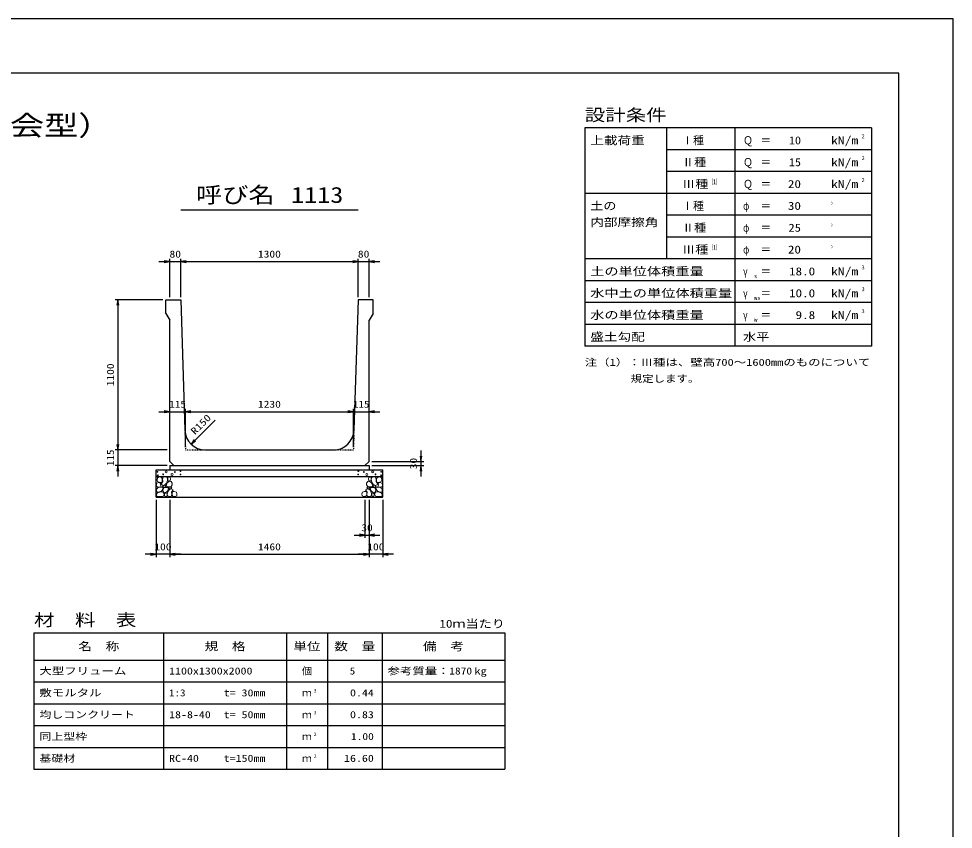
# Model space of a CAD drawing. Units: millimetres at full size. Extents: x 0 to 16820, y 0 to 11880.
# Drawn here: x 9973 to 16820, y 5940 to 11880 of the extents above; entities that cross this region are included whole.
import ezdxf
from ezdxf.enums import TextEntityAlignment as Align

# ---------------------------------------------------------------- set-up
doc = ezdxf.new("R2010")
doc.units = ezdxf.units.MM
doc.linetypes.add('DASHED_SPACED', pattern=[12, 6, -6])
for name, color, linetype, lineweight in [('D-DCR-HCHn', 4, 'Continuous', 9), ('D-MTR-FRAM', 7, 'Continuous', 25), ('D-MTR-LINE', 7, 'Continuous', 25), ('D-STR-DIM', 7, 'Continuous', 25), ('D-STR-STRn', 1, 'Continuous', 25), ('D-TTL', 2, 'Continuous', 25), ('D-TTL-FRAM', 2, 'Continuous', 25), ('D-TTL-LINE', 7, 'Continuous', 25), ('D-TTL-TXT', 7, 'Continuous', 25)]:
    doc.layers.add(name, color=color, linetype=linetype, lineweight=lineweight)
for name, color, linetype in [('D-DOC', 7, 'Continuous'), ('D-MTR', 7, 'Continuous'), ('D-MTR-TXT', 7, 'Continuous')]:
    doc.layers.add(name, color=color, linetype=linetype)
doc.styles.add('ＭＳ ゴシック', font='')
doc.styles.get('ＭＳ ゴシック').set_extended_font_data('MS Gothic')

# ---------------------------------------------------------------- blocks, each defined once
blk = doc.blocks.new('open_arrow')
at = {"color": 0, "linetype": 'Continuous', "lineweight": -2}
blk.add_lwpolyline([(7.5, 1.25), (0, 0), (7.5, -1.25)], dxfattribs=at)

msp = doc.modelspace()

# ---------------------------------------------------------------- linework, layer by layer
at = {"layer": 'D-DCR-HCHn'}
for points in [[(11018.399, 8518.696), (11002.796, 8522.163), (10988.928, 8515.228), (10987.194, 8499.626), (10990.661, 8487.491), (11007.997, 8482.29), (11020.132, 8482.29), (11025.333, 8490.958), (11025.333, 8510.028)], [(11032.267, 8520.429), (11027.067, 8504.827), (11028.8, 8487.491), (11016.665, 8468.421), (11032.267, 8459.753), (11049.603, 8468.421), (11060.005, 8482.29), (11063.472, 8504.827), (11060.005, 8516.962), (11049.603, 8522.163)], [(11061.739, 8478.823), (11053.071, 8458.02), (11060.005, 8449.352), (11080.808, 8449.352), (11089.476, 8452.819), (11098.144, 8464.954), (11098.144, 8475.356), (11089.476, 8489.224), (11079.074, 8490.958)], [(11065.206, 8516.962), (11065.206, 8496.159), (11073.874, 8490.958), (11082.542, 8496.159), (11084.275, 8508.294), (11082.542, 8518.696), (11070.407, 8522.163)], [(12558.261, 8478.823), (12566.929, 8458.02), (12559.995, 8449.352), (12539.192, 8449.352), (12530.524, 8452.819), (12521.856, 8464.954), (12521.856, 8475.356), (12530.524, 8489.224), (12540.926, 8490.958)], [(12554.794, 8516.962), (12554.794, 8496.159), (12546.126, 8490.958), (12537.458, 8496.159), (12535.725, 8508.294), (12537.458, 8518.696), (12549.593, 8522.163)], [(12587.733, 8520.429), (12592.933, 8504.827), (12591.2, 8487.491), (12603.335, 8468.421), (12587.733, 8459.753), (12570.397, 8468.421), (12559.995, 8482.29), (12556.528, 8504.827), (12559.995, 8516.962), (12570.397, 8522.163)], [(12601.601, 8518.696), (12617.204, 8522.163), (12631.072, 8515.228), (12632.806, 8499.626), (12629.339, 8487.491), (12612.003, 8482.29), (12599.868, 8482.29), (12594.667, 8490.958), (12594.667, 8510.028)], [(10985.46, 8475.356), (10980.26, 8459.753), (10987.194, 8449.352), (11004.53, 8447.618), (11016.366, 8452.699), (11011.464, 8464.954), (11014.932, 8471.889), (11007.997, 8478.823), (10997.596, 8482.29)], [(11018.366, 8417.757), (11031.208, 8437.019), (11029.603, 8441.834), (11011.946, 8446.65), (10995.894, 8445.045), (10984.658, 8435.414), (10983.052, 8424.177), (10984.658, 8412.941), (10997.499, 8409.731)], [(11035.735, 8459.753), (11027.067, 8452.819), (11030.534, 8447.618), (11042.669, 8447.618), (11047.87, 8449.352), (11051.337, 8456.286), (11046.136, 8461.487)], [(11063.311, 8417.757), (11071.337, 8437.019), (11064.916, 8445.045), (11045.654, 8445.045), (11037.628, 8441.834), (11029.603, 8430.598), (11029.603, 8420.967), (11037.628, 8408.125), (11047.259, 8406.52)], [(11090.599, 8379.232), (11095.415, 8393.679), (11093.81, 8409.731), (11105.046, 8427.388), (11090.599, 8435.414), (11074.548, 8427.388), (11064.916, 8414.546), (11061.706, 8393.679), (11064.916, 8382.443), (11074.548, 8377.627)], [(11087.389, 8435.414), (11095.415, 8441.834), (11092.204, 8446.65), (11080.968, 8446.65), (11076.153, 8445.045), (11072.942, 8438.624), (11077.758, 8433.808)], [(12529.401, 8379.232), (12524.585, 8393.679), (12526.19, 8409.731), (12514.954, 8427.388), (12529.401, 8435.414), (12545.452, 8427.388), (12555.084, 8414.546), (12558.294, 8393.679), (12555.084, 8382.443), (12545.452, 8377.627)], [(12532.611, 8435.414), (12524.585, 8441.834), (12527.796, 8446.65), (12539.032, 8446.65), (12543.847, 8445.045), (12547.058, 8438.624), (12542.242, 8433.808)], [(12556.689, 8417.757), (12548.663, 8437.019), (12555.084, 8445.045), (12574.346, 8445.045), (12582.372, 8441.834), (12590.397, 8430.598), (12590.397, 8420.967), (12582.372, 8408.125), (12572.741, 8406.52)], [(12584.265, 8459.753), (12592.933, 8452.819), (12589.466, 8447.618), (12577.331, 8447.618), (12572.13, 8449.352), (12568.663, 8456.286), (12573.864, 8461.487)], [(12601.634, 8417.757), (12588.792, 8437.019), (12590.397, 8441.834), (12608.054, 8446.65), (12624.106, 8445.045), (12635.342, 8435.414), (12636.948, 8424.177), (12635.342, 8412.941), (12622.501, 8409.731)], [(12634.54, 8475.356), (12639.74, 8459.753), (12632.806, 8449.352), (12615.47, 8447.618), (12603.634, 8452.699), (12608.536, 8464.954), (12605.068, 8471.889), (12612.003, 8478.823), (12622.404, 8482.29)], [(11024.787, 8377.627), (11036.023, 8382.443), (11039.234, 8398.494), (11032.813, 8409.731), (11021.577, 8412.941), (11007.13, 8411.336), (10991.078, 8404.915), (10983.052, 8395.284), (10983.052, 8384.048), (10987.868, 8377.627), (11007.13, 8379.232)], [(11060.101, 8382.443), (11060.101, 8401.705), (11052.075, 8406.52), (11044.049, 8401.705), (11042.444, 8390.469), (11044.049, 8380.837), (11055.285, 8377.627)], [(11103.441, 8380.837), (11117.887, 8377.627), (11130.729, 8384.048), (11132.334, 8398.494), (11129.124, 8409.731), (11113.072, 8414.546), (11101.836, 8414.546), (11097.02, 8406.52), (11097.02, 8388.863)], [(12516.559, 8380.837), (12502.113, 8377.627), (12489.271, 8384.048), (12487.666, 8398.494), (12490.876, 8409.731), (12506.928, 8414.546), (12518.164, 8414.546), (12522.98, 8406.52), (12522.98, 8388.863)], [(12559.899, 8382.443), (12559.899, 8401.705), (12567.925, 8406.52), (12575.951, 8401.705), (12577.556, 8390.469), (12575.951, 8380.837), (12564.715, 8377.627)], [(12595.213, 8377.627), (12583.977, 8382.443), (12580.766, 8398.494), (12587.187, 8409.731), (12598.423, 8412.941), (12612.87, 8411.336), (12628.922, 8404.915), (12636.948, 8395.284), (12636.948, 8384.048), (12632.132, 8377.627), (12612.87, 8379.232)]]:
    msp.add_lwpolyline(points, close=True, dxfattribs=at)
for centre, radius in [((10990.727, 8558.955), 3), ((11053.336, 8558.955), 7.5), ((11117.708, 8558.164), 3), ((11158.131, 8565.006), 3), ((12461.869, 8565.006), 3), ((12502.292, 8558.164), 3), ((12566.664, 8558.955), 7.5), ((12629.273, 8558.955), 3), ((10991.869, 8533.91), 3), ((11032.292, 8540.752), 3), ((11096.664, 8539.961), 7.5), ((11159.273, 8539.961), 3), ((12460.727, 8539.961), 3), ((12523.336, 8539.961), 7.5), ((12587.708, 8540.752), 3), ((12628.131, 8533.91), 3)]:
    msp.add_circle(centre, radius, dxfattribs=at)
at = {"layer": 'D-MTR-FRAM'}
for p, q in [((10085, 7380), (13535, 7380)), ((10085, 7380), (10085, 6380)), ((13535, 7380), (13535, 6380)), ((10085, 6380), (13535, 6380))]:
    msp.add_line(p, q, dxfattribs=at)
at = {"layer": 'D-MTR-LINE'}
for p, q in [((11035, 7380), (11035, 6380)), ((11935, 7380), (11935, 6380)), ((12235, 7380), (12235, 6380)), ((12635, 7380), (12635, 6380)), ((10085, 7180), (13535, 7180)), ((10085, 7020), (13535, 7020)), ((10085, 6860), (13535, 6860)), ((10085, 6700), (13535, 6700)), ((10085, 6540), (13535, 6540))]:
    msp.add_line(p, q, dxfattribs=at)
at = {"layer": 'D-STR-DIM'}
for p, q in [((11000, 10100), (11240, 10100)), ((11080, 9840), (11080, 10120)), ((11160, 9840), (11160, 10120)), ((11160, 9840), (11160, 10120)), ((11160, 10100), (12460, 10100)), ((12380, 10100), (12620, 10100)), ((12460, 9840), (12460, 10120)), ((12460, 9840), (12460, 10120)), ((12540, 9840), (12540, 10120)), ((11030, 9820), (10680, 9820)), ((10700, 9820), (10700, 8720)), ((11000, 9000), (11275, 9000)), ((11195, 8740), (11195, 9020)), ((11195, 8740), (11195, 9020)), ((11195, 9000), (12425, 9000)), ((12345, 9000), (12620, 9000)), ((12425, 8740), (12425, 9020)), ((12425, 8740), (12425, 9020)), ((11235.937, 8762.261), (11412.714, 8939.037)), ((10700, 8800), (10700, 8525)), ((11060, 8720), (10680, 8720)), ((11060, 8720), (10680, 8720)), ((12920, 8715), (12920, 8525)), ((12560, 8635), (12940, 8635)), ((11060, 8605), (10680, 8605)), ((12560, 8605), (12940, 8605)), ((10980, 8355), (10980, 7935)), ((11080, 8355), (11080, 7935)), ((11080, 8355), (11080, 7935)), ((12510, 8355), (12510, 8075)), ((12540, 8355), (12540, 7935)), ((12540, 8355), (12540, 7935)), ((12540, 8355), (12540, 8075)), ((12640, 8355), (12640, 7935)), ((12430, 8095), (12620, 8095)), ((11160, 7955), (10900, 7955)), ((11080, 7955), (12540, 7955)), ((12720, 7955), (12460, 7955))]:
    msp.add_line(p, q, dxfattribs=at)
at = {"layer": 'D-STR-STRn'}
for p, q in [((11050, 9820), (11160, 9820)), ((11050, 9720), (11050, 9820)), ((11160, 9820), (11190.379, 8865.23)), ((12460, 9820), (12429.621, 8865.23)), ((12570, 9820), (12460, 9820)), ((12570, 9720), (12570, 9820)), ((11050, 9720), (11080, 9670)), ((11080, 8635), (11080, 9670)), ((12570, 9720), (12540, 9670)), ((12540, 8635), (12540, 9670)), ((11340.303, 8720), (12279.697, 8720)), ((11080, 8635), (11110, 8605)), ((12540, 8635), (12510, 8605)), ((10980, 8375), (10980, 8575)), ((10980, 8575), (12640, 8575)), ((11080, 8605), (12540, 8605)), ((11080, 8605), (11080, 8575)), ((12540, 8605), (12540, 8575)), ((12640, 8375), (12640, 8575)), ((10980, 8525), (12640, 8525)), ((10980, 8375), (12640, 8375))]:
    msp.add_line(p, q, dxfattribs=at)
at = {"layer": 'D-STR-STRn', "color": 2, "linetype": 'DASHED_SPACED'}
for p, q in [((11190.379, 8865.23), (11195, 8720)), ((12429.621, 8865.23), (12425, 8720)), ((11195, 8720), (11340.303, 8720)), ((12279.697, 8720), (12425, 8720))]:
    msp.add_line(p, q, dxfattribs=at)
at = {"layer": 'D-STR-STRn'}
for centre, start, end in [((11340.303, 8870), 181.82243, 270), ((12279.697, 8870), 270, 358.17757)]:
    msp.add_arc(centre, 150, start, end, dxfattribs=at)
at = {"layer": 'D-TTL'}
for points in [[(0, 0), (16820, 0), (16820, 11880), (0, 11880)], [(400, 400), (16420, 400), (16420, 11480), (400, 11480)]]:
    msp.add_lwpolyline(points, close=True, dxfattribs=at)
at = {"layer": 'D-TTL-FRAM'}
for p, q in [((16220, 11080), (14120, 11080)), ((14120, 11080), (14120, 9480)), ((16220, 11080), (16220, 9480)), ((16220, 9480), (14120, 9480))]:
    msp.add_line(p, q, dxfattribs=at)
at = {"layer": 'D-TTL-LINE'}
for p, q in [((14720, 11080), (14720, 10120)), ((15220, 11080), (15220, 9480)), ((16220, 10920), (14720, 10920)), ((16220, 10760), (14720, 10760)), ((16220, 10600), (14120, 10600)), ((16220, 10440), (14720, 10440)), ((16220, 10280), (14720, 10280)), ((16220, 10120), (14120, 10120)), ((16220, 9960), (14120, 9960)), ((16220, 9800), (14120, 9800)), ((16220, 9640), (14120, 9640))]:
    msp.add_line(p, q, dxfattribs=at)
at = {"layer": 'D-TTL-TXT'}
msp.add_line((11160, 10480), (12460, 10480), dxfattribs=at)

# ---------------------------------------------------------------- block references
at = {"layer": 'D-STR-DIM', "xscale": 5.33, "yscale": 5.33}
for p, rotation in [((11080, 10100), 180), ((12460, 10100), 180), ((12460, 10100), 180), ((10700, 9820), 270), ((11080, 9000), 180), ((12425, 9000), 180), ((12425, 9000), 180), ((11235.937, 8762.261), 45), ((10700, 8720), 90), ((10700, 8720), 90), ((12920, 8635), 90), ((10700, 8605), 270), ((12920, 8605), 270), ((12510, 8095), 180), ((10980, 7955), 180), ((12540, 7955), 180), ((12540, 7955), 180)]:
    msp.add_blockref('open_arrow', p, dxfattribs=dict(at, rotation=rotation))
for p in [(11160, 10100), (11160, 10100), (12540, 10100), (11195, 9000), (11195, 9000), (12540, 9000), (12540, 8095), (11080, 7955), (11080, 7955), (12640, 7955)]:
    msp.add_blockref('open_arrow', p, dxfattribs=at)

# ---------------------------------------------------------------- texts
at = {"layer": 'D-DOC', "style": 'ＭＳ ゴシック'}
for s, width, p in [('注（1）：Ⅲ種は、壁高700～1600mmのものについて', 1.3, (14120, 9320.667)), ('\u3000\u3000\u3000\u3000規定します。', 1.2, (14120, 9200.667))]:
    msp.add_text(s, height=51.32, dxfattribs=dict(at, width=width)).set_placement(p, align=Align.BOTTOM_LEFT)
at = {"layer": 'D-MTR', "style": 'ＭＳ ゴシック', "width": 1.25}
msp.add_text('材\u3000料\u3000表', height=87.98, dxfattribs=at).set_placement((10085, 7404), align=Align.BOTTOM_LEFT)
at = {"layer": 'D-MTR', "style": 'ＭＳ ゴシック', "width": 1.2}
msp.add_text('10ｍ当たり', height=58.65, dxfattribs=at).set_placement((13535, 7399.333), align=Align.BOTTOM_RIGHT)
at = {"layer": 'D-MTR-TXT', "style": 'ＭＳ ゴシック'}
for s, height, width, p in [('名\u3000称', 58.65, 1.25, (10560, 7280)), ('規\u3000格', 58.65, 1.25, (11485, 7280)), ('単位', 58.65, 1.25, (12085, 7280)), ('数\u3000量', 58.65, 1.25, (12435, 7280)), ('備\u3000考', 58.65, 1.25, (13085, 7280)), ('個', 51.32, 1.1, (12085, 7100))]:
    msp.add_text(s, height=height, dxfattribs=dict(at, width=width)).set_placement(p, align=Align.MIDDLE_CENTER)
for s, width, p in [('大型フリューム', 1.3, (10125, 7100)), ('1100x1300x2000', 1.25, (11075, 7100)), ('参考質量：    kg', 1.3, (12675, 7100)), ('敷モルタル', 1.3, (10125, 6940)), ('1:3', 1.15, (11075, 6940)), ('t= 30mm', 1.25, (11475, 6940)), ('均しコンクリート', 1.25, (10125, 6780)), ('18-8-40', 1.25, (11075, 6780)), ('t= 50mm', 1.25, (11475, 6780)), ('同上型枠', 1.25, (10125, 6620)), ('基礎材', 1.25, (10125, 6460)), ('RC-40', 1.25, (11075, 6460)), ('t=150mm', 1.25, (11475, 6460))]:
    msp.add_text(s, height=51.32, dxfattribs=dict(at, width=width)).set_placement(p, align=Align.MIDDLE_LEFT)
for s, width, p in [('5', 1.15, (12438.553, 7100)), ('1870', 1.2, (13295, 7100)), ('0.44', 1.25, (12575, 6940)), ('0.83', 1.25, (12575, 6780)), ('1.00', 1.2, (12575, 6620)), ('16.60', 1.25, (12575, 6460))]:
    msp.add_text(s, height=51.32, dxfattribs=dict(at, width=width)).set_placement(p, align=Align.MIDDLE_RIGHT)
for p in [(12085, 6940), (12085, 6780), (12085, 6620), (12085, 6460)]:
    msp.add_text('ｍ', height=51.32, dxfattribs=at).set_placement(p, align=Align.MIDDLE_CENTER)
at = {"layer": 'D-MTR-TXT', "style": 'ＭＳ ゴシック', "width": 1.15}
for s, p in [('3', (12135, 6935.333)), ('3', (12135, 6775.333)), ('2', (12135, 6615.333)), ('2', (12135, 6455.333))]:
    msp.add_text(s, height=25.66, dxfattribs=at).set_placement(p, align=Align.BOTTOM_LEFT)
at = {"layer": 'D-STR-DIM', "style": 'ＭＳ ゴシック'}
for s, width, p in [('80', 1.2, (11120, 10155)), ('1300', 1.2, (11810, 10155)), ('80', 1.2, (12500, 10155)), ('115', 1.15, (11137.5, 9055)), ('1230', 1.2, (11810, 9055)), ('115', 1.15, (12482.5, 9055)), ('30', 1.2, (12525, 8150)), ('100', 1.2, (11030, 8010)), ('1460', 1.2, (11810, 8010)), ('100', 1.2, (12590, 8010))]:
    msp.add_text(s, height=51.32, dxfattribs=dict(at, width=width)).set_placement(p, align=Align.MIDDLE_CENTER)
for s, width, p in [('1100', 1.2, (10645, 9270)), ('115', 1.15, (10645, 8662.5)), ('30', 1.2, (12865, 8620))]:
    msp.add_text(s, height=51.32, rotation=90, dxfattribs=dict(at, width=width)).set_placement(p, align=Align.MIDDLE_CENTER)
at = {"layer": 'D-STR-DIM', "style": 'ＭＳ ゴシック', "width": 1.25}
msp.add_text('R150', height=51.32, rotation=45, dxfattribs=at).set_placement((11274.877, 8816.285), align=Align.BOTTOM_LEFT)
at = {"layer": 'D-TTL-TXT', "style": 'ＭＳ ゴシック'}
for s, height, width, p in [('設計条件', 87.98, 1.25, (14120, 11104)), ('上載荷重', 58.65, 1.25, (14160, 10941.333)), ('2', 29.33, 1.15, (16148, 10994.667)), ('Ｑ', 58.65, 0.9, (15280, 10941.333)), ('＝', 58.65, 0.95, (15408, 10941.333)), ('kN/m', 58.65, 1.25, (15924, 10941.333)), ('Ⅱ種', 58.65, 1.1, (14833.333, 10781.333)), ('Ｑ', 58.65, 0.9, (15280, 10781.333)), ('＝', 58.65, 0.95, (15408, 10781.333)), ('kN/m', 58.65, 1.25, (15924, 10781.333)), ('2', 29.33, 1.15, (16148, 10834.667)), ('Ⅲ種', 58.65, 1.2, (14833.333, 10621.333)), ('（1）', 36.66, 0.6, (15031.179, 10655.282)), ('Ｑ', 58.65, 0.9, (15280, 10621.333)), ('＝', 58.65, 0.95, (15408, 10621.333)), ('kN/m', 58.65, 1.25, (15924, 10621.333)), ('2', 29.33, 1.15, (16148, 10674.667)), ('土の', 58.65, 1.2, (14160, 10461.333)), ('φ', 58.65, 0.75, (15280, 10461.333)), ('＝', 58.65, 0.95, (15408, 10461.333)), ('°', 58.65, 0.3, (15924, 10461.333)), ('内部摩擦角', 58.65, 1.25, (14160, 10341.333)), ('Ⅱ種', 58.65, 1.1, (14833.333, 10301.333)), ('φ', 58.65, 0.75, (15280, 10301.333)), ('＝', 58.65, 0.95, (15408, 10301.333)), ('°', 58.65, 0.3, (15924, 10301.333)), ('Ⅲ種', 58.65, 1.2, (14833.333, 10141.333)), ('（1）', 36.66, 0.6, (15031.179, 10175.282)), ('φ', 58.65, 0.75, (15280, 10141.333)), ('°', 58.65, 0.3, (15924, 10141.333)), ('＝', 58.65, 0.95, (15408, 10141.333)), ('土の単位体積重量', 58.65, 1.3, (14160, 9981.333)), ('3', 29.33, 1.15, (16148, 10034.667)), ('γ', 58.65, 0.75, (15280, 9981.333)), ('s', 29.33, 1.15, (15360, 9970.667)), ('＝', 58.65, 0.95, (15408, 9981.333)), ('kN/m', 58.65, 1.25, (15924, 9981.333)), ('水中土の単位体積重量', 58.65, 1.3, (14160, 9821.333)), ('γ', 58.65, 0.75, (15280, 9821.333)), ('＝', 58.65, 0.95, (15408, 9821.333)), ('kN/m', 58.65, 1.25, (15924, 9821.333)), ('3', 29.33, 1.15, (16148, 9874.667)), ('ws', 29.33, 1.2, (15360, 9810.667)), ('水の単位体積重量', 58.65, 1.3, (14160, 9661.333)), ('γ', 58.65, 0.75, (15280, 9661.333)), ('kN/m', 58.65, 1.25, (15924, 9661.333)), ('3', 29.33, 1.15, (16148, 9714.667)), ('w', 29.33, 1.25, (15360, 9650.667)), ('＝', 58.65, 0.95, (15408, 9661.333)), ('盛土勾配', 58.65, 1.25, (14160, 9501.333)), ('水平', 58.65, 1.2, (15280, 9501.333))]:
    msp.add_text(s, height=height, dxfattribs=dict(at, width=width)).set_placement(p, align=Align.BOTTOM_LEFT)
for s, height, width, p in [('大型フリューム（農業土木事業協会型）', 146.6, 1.25, (8410, 10980)), ('呼び名', 117.3, 1.2, (11560, 10495)), ('1113', 117.3, 1.2, (12160, 10495))]:
    msp.add_text(s, height=height, dxfattribs=dict(at, width=width)).set_placement(p, align=Align.BOTTOM_CENTER)
for p in [(14833.333, 10941.333), (14833.333, 10461.333)]:
    msp.add_text('Ⅰ種', height=58.65, dxfattribs=at).set_placement(p, align=Align.BOTTOM_LEFT)
for s, width, p in [('10', 1.1, (15704, 10941.333)), ('15', 1.1, (15704, 10781.333)), ('20', 1.2, (15704, 10621.333)), ('30', 1.2, (15704, 10461.333)), ('25', 1.15, (15704, 10301.333)), ('20', 1.2, (15704, 10141.333)), ('18.0', 1.2, (15808, 9981.333)), ('10.0', 1.2, (15808, 9821.333)), ('9.8', 1.2, (15808, 9661.333))]:
    msp.add_text(s, height=58.65, dxfattribs=dict(at, width=width)).set_placement(p, align=Align.BOTTOM_RIGHT)

doc.saveas('drawing.dxf')
